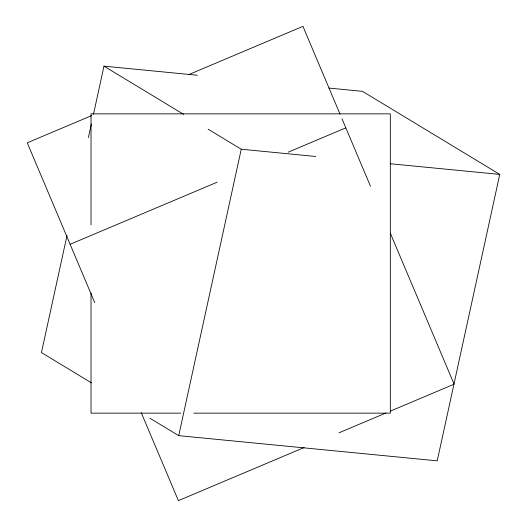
<?xml version="1.0" encoding="UTF-8"?>
<svg xmlns="http://www.w3.org/2000/svg" width="527" height="527" viewBox="0 0 527 527"><rect width="100%" height="100%" fill="white"/><g stroke="black" fill="none" stroke-linecap="round" stroke-linejoin="round"><path stroke-width="0.79" d="M67.021 235.45L41.449 352.589L91.428 382.833M88.398 137.567L91.375 123.924M93.477 114.3L103.984 66.158L197.243 75.242M328.947 88.075L362.484 91.342L499.754 174.411L437.219 460.842L178.719 435.658L241.254 149.227L208.172 129.207M91.626 115.617L27.246 142.81L94.781 302.702M188.574 74.663L302.946 26.35L340.06 114.207M70.117 244.304L217.058 182.237M288.256 152.158L345.817 127.844M304.132 447.535L178.396 500.65L141.236 412.674M338.973 432.819L385.935 412.984M390.481 411.067L454.103 384.19L390.349 233.263M180.649 413.148L91.026 413.148L91.026 293.098M193.804 413.148L390.323 413.148L390.323 113.852L91.026 113.852L91.026 224.858M241.254 149.227L315.699 156.479M390.138 163.732L499.754 174.411M103.984 66.158L183.534 114.293M149.859 418.194L178.719 435.658M341.983 118.753L370.488 186.242"/></g></svg>
